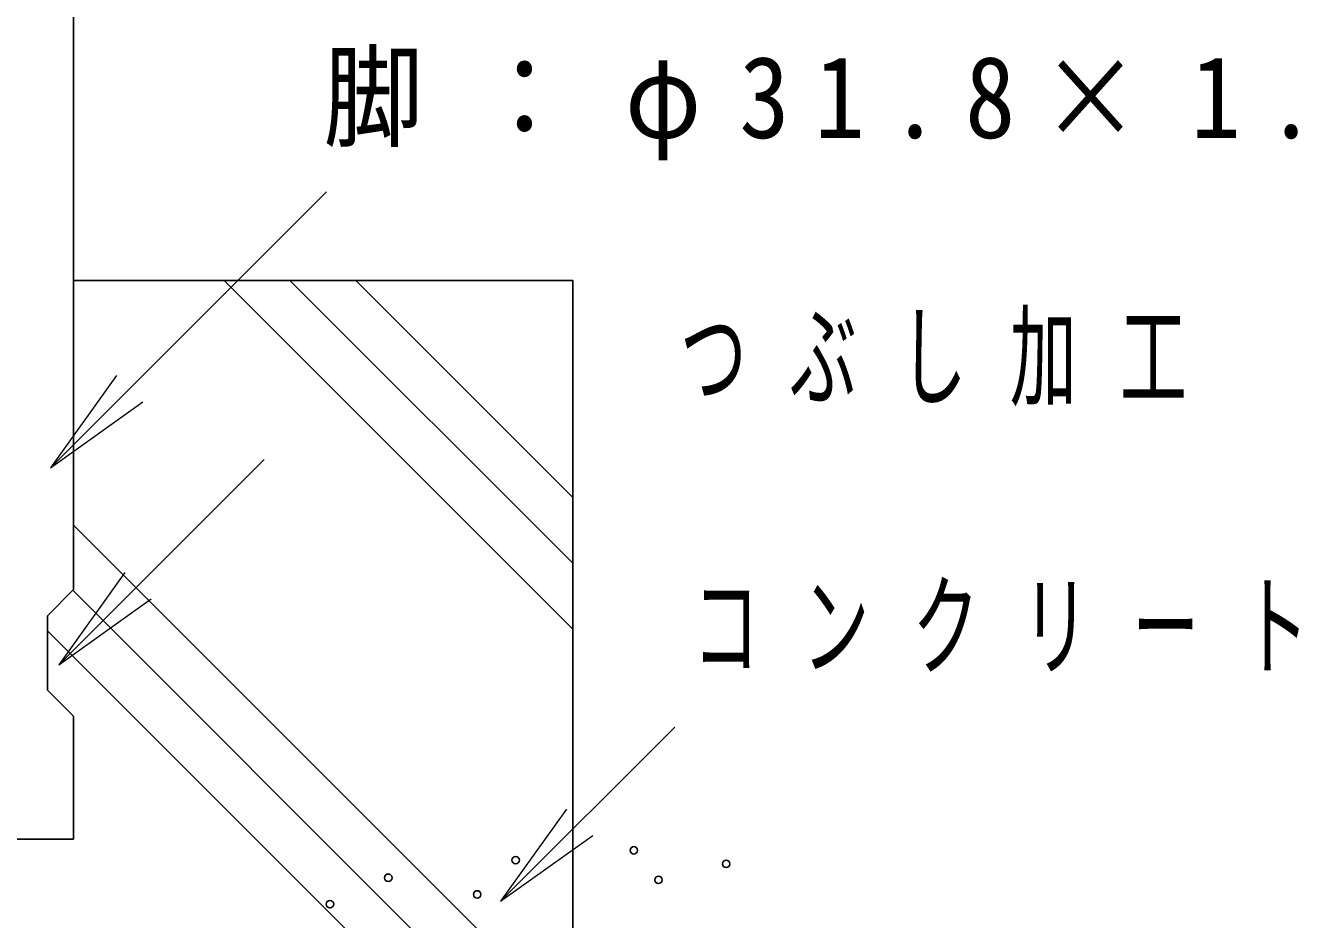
# Model space of a CAD drawing. Units: millimetres on the paper. Extents: x -385 to 0, y 0 to 267.
# Drawn here: x -101.62 to -67.16, y 65 to 88.99 of the extents above; entities that cross this region are included whole.
import ezdxf

# ---------------------------------------------------------------- set-up
doc = ezdxf.new("R2010")
doc.units = ezdxf.units.MM
doc.layers.add('1_10', color=7, linetype='Continuous', lineweight=13)
doc.styles.add('ＭＳ ゴシック', font='')
doc.styles.get('ＭＳ ゴシック').set_extended_font_data('MS Gothic')

# ---------------------------------------------------------------- blocks, each defined once
blk = doc.blocks.new('open_arrow')
at = {"color": 0, "linetype": 'Continuous', "lineweight": -2}
blk.add_lwpolyline([(7.5, 1.25), (0, 0), (7.5, -1.25)], dxfattribs=at)

msp = doc.modelspace()

# ---------------------------------------------------------------- linework, layer by layer
at = {"layer": '1_10', "lineweight": 25}
for p, q in [((-100.334, 73.852), (-100.334, 92.152)), ((-100.334, 82.152), (-86.934, 82.152)), ((-86.934, 62.152), (-86.934, 82.152)), ((-101.034, 73.152), (-100.334, 73.852)), ((-101.034, 71.152), (-101.034, 73.152)), ((-101.034, 71.152), (-100.334, 70.452)), ((-100.334, 67.152), (-100.334, 70.452)), ((-103.534, 67.152), (-100.334, 67.152))]:
    msp.add_line(p, q, dxfattribs=at)
at = {"layer": '1_10'}
for p, q in [((-100.951, 77.121), (-93.549, 84.523)), ((-96.294, 82.152), (-86.934, 72.792)), ((-94.526, 82.152), (-86.934, 74.559)), ((-92.758, 82.152), (-86.934, 76.327)), ((-100.729, 71.834), (-95.219, 77.343)), ((-100.334, 75.585), (-86.934, 62.185)), ((-100.351, 73.835), (-88.668, 62.152)), ((-101.034, 72.75), (-90.436, 62.152)), ((-88.874, 65.489), (-84.199, 70.164))]:
    msp.add_line(p, q, dxfattribs=at)
at = {"layer": '1_10', "lineweight": 25}
for centre in [(-85.295, 66.856), (-88.467, 66.592), (-82.817, 66.492), (-91.886, 66.12), (-84.634, 66.063), (-93.452, 65.412), (-89.501, 65.673)]:
    msp.add_circle(centre, 0.1, dxfattribs=at)

# ---------------------------------------------------------------- block references
at = {"layer": '1_10', "xscale": 0.4, "yscale": 0.4, "rotation": 45}
for p in [(-100.951, 77.121), (-100.729, 71.834), (-88.874, 65.489)]:
    msp.add_blockref('open_arrow', p, dxfattribs=at)

# ---------------------------------------------------------------- texts
at = {"layer": '1_10', "char_height": 2.199, "style": 'ＭＳ ゴシック'}
for s, insert, attachment_point in [('\\T1.5;\\W0.9;脚：φ31.8×1.6(メッキ鋼管)', (-93.631, 85.373), 7), ('\\T1.64;\\W0.6;つぶし加工', (-84.059, 79.993), 4), ('\\T1.64;\\W0.6;コンクリート', (-83.725, 72.814), 4)]:
    msp.add_mtext(s, dxfattribs=dict(at, insert=insert, attachment_point=attachment_point))

doc.saveas('drawing.dxf')
